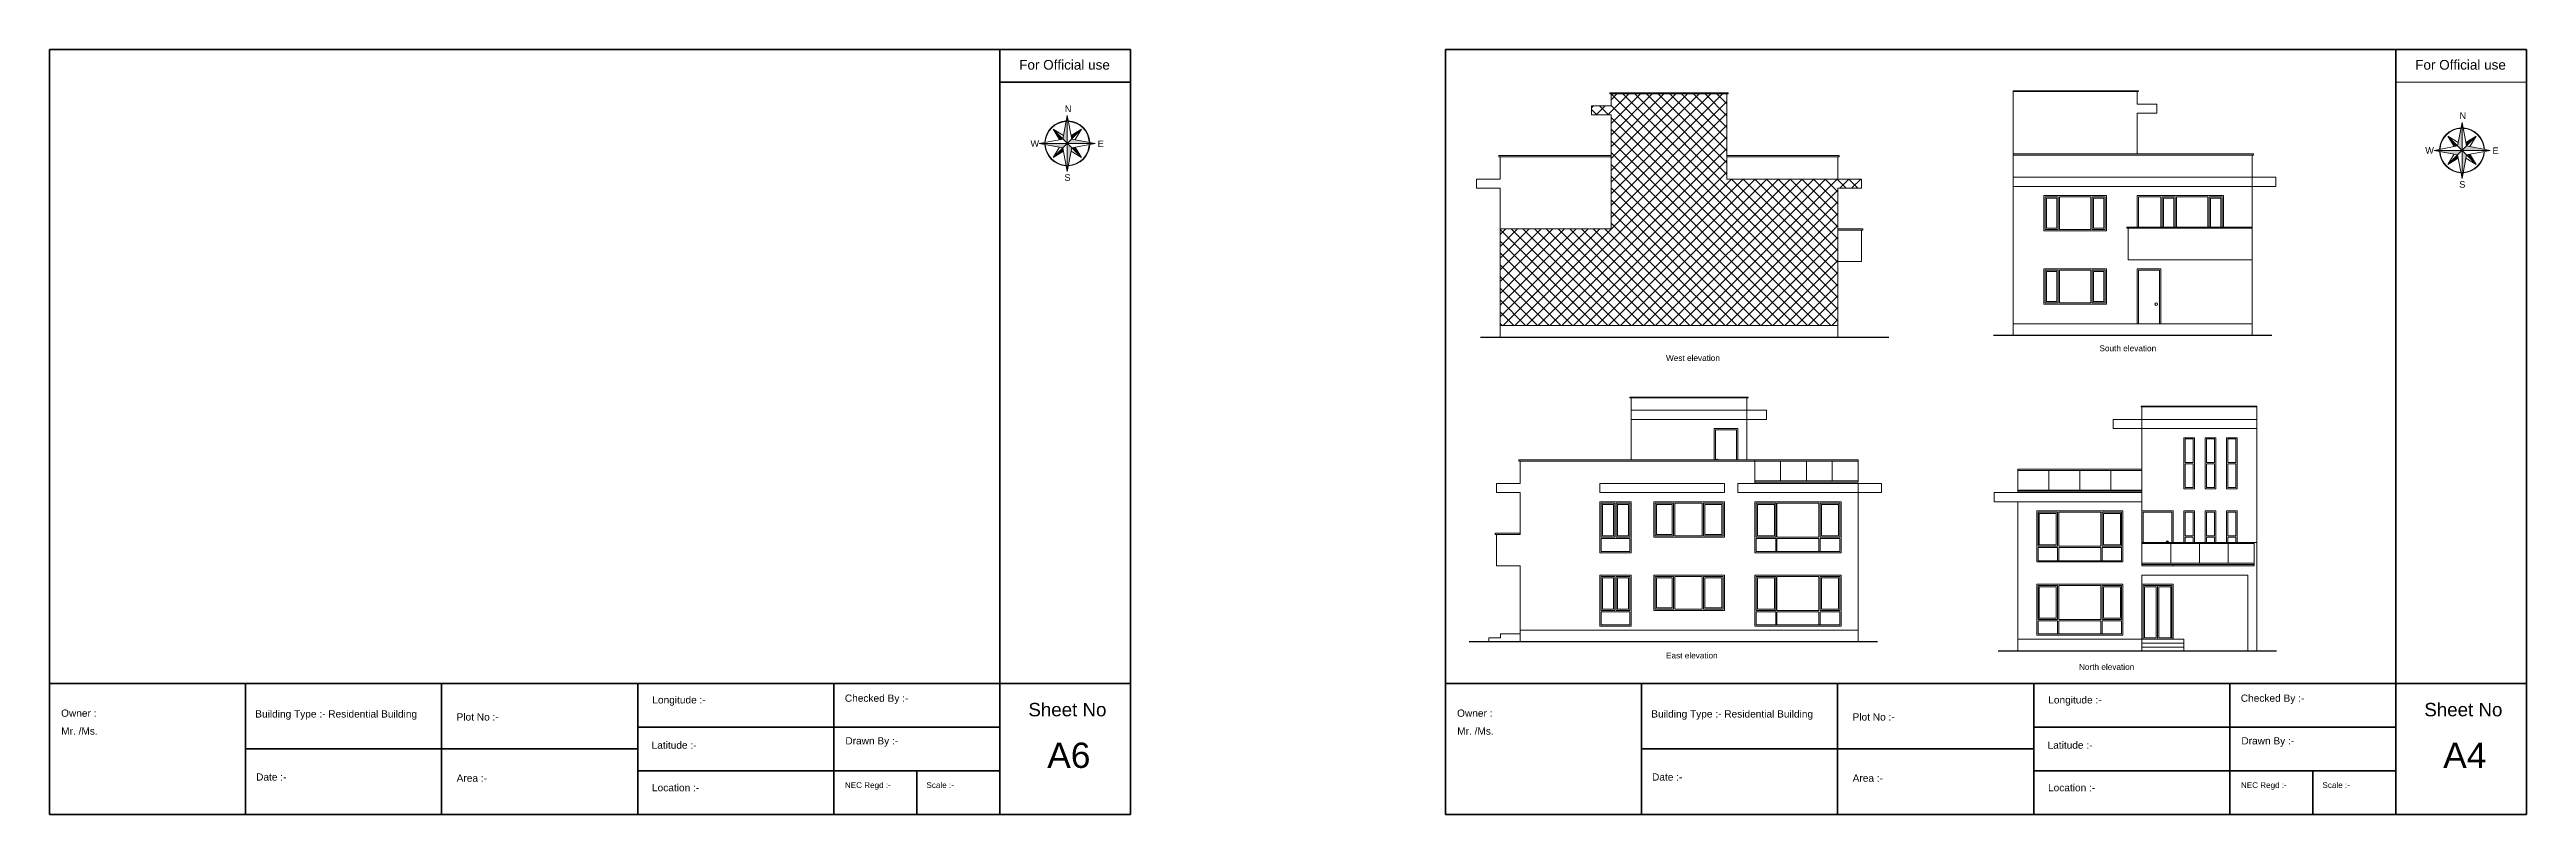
# Model space of a CAD drawing. Header units: inches. Extents: x 2970 to 17976, y 9207 to 14243.
# Drawn here: x 14186 to 17976, y 11276 to 12445 of the extents above; entities that cross this region are included whole.
import ezdxf

# ---------------------------------------------------------------- set-up
doc = ezdxf.new("R2010")
doc.units = ezdxf.units.IN
for name, color, linetype, lineweight in [('boundary line', 20, 'Continuous', 35), ('ele front', 30, 'Continuous', 13), ('elev back', 170, 'Continuous', 9), ('floor line', 240, 'Continuous', 30), ('hatch', 183, 'Continuous', 5), ('north', 18, 'Continuous', 13), ('opening elevation', 203, 'Continuous', 13), ('stairs', 4, 'Continuous', 13), ('TEXT', 30, 'Continuous', 13)]:
    doc.layers.add(name, color=color, linetype=linetype, lineweight=lineweight)
doc.styles.get("Standard").update_dxf_attribs({"font": 'arial.ttf'})

# ---------------------------------------------------------------- blocks, each defined once
blk = doc.blocks.new('we')
at = {"layer": 'hatch', "transparency": 33554495}
h = blk.add_hatch(dxfattribs=at)
h.set_pattern_fill('ANSI37', color=256, scale=4)
h.set_pattern_definition([(45, (-4559.173, -1672.46), (-8.980256, 8.980256), []), (135, (-4559.173, -1672.46), (-8.980256, -8.980256), [])])
h.paths.add_polyline_path([(4768.4, 3975.3), (4768.4, 4105.3), (4591.4, 4105.3), (4591.4, 4087.3), (4561.4, 4087.3), (4561.4, 4073.3), (4591.4, 4073.3), (4591.4, 3899.3), (4421.4, 3899.3), (4421.4, 3751.3), (4938.4, 3751.3), (4938.4, 3961.3), (4974.4, 3961.3), (4974.4, 3975.3)])
at = {"layer": 'ele front'}
for p, q in [((4770.4, 4107.3), (4589.4, 4107.3)), ((4589.4, 4105.3), (4589.4, 4107.3)), ((4770.4, 4105.3), (4589.4, 4105.3)), ((4591.4, 4087.3), (4591.4, 4105.3)), ((4768.4, 4105.3), (4768.4, 3975.3)), ((4770.4, 4107.3), (4770.4, 4105.3)), ((4591.4, 4087.3), (4561.4, 4087.3)), ((4561.4, 4073.3), (4561.4, 4087.3)), ((4591.4, 4073.3), (4561.4, 4073.3)), ((4591.4, 3899.3), (4591.4, 4073.3)), ((4940.4, 4011.3), (4768.4, 4011.3)), ((4940.4, 4009.3), (4768.4, 4009.3)), ((4938.4, 4009.3), (4938.4, 3975.3)), ((4940.4, 4011.3), (4940.4, 4009.3)), ((4974.4, 3975.3), (4768.4, 3975.3)), ((4938.4, 3961.3), (4938.4, 3733.3)), ((4974.4, 3961.3), (4938.4, 3961.3)), ((4974.4, 3961.3), (4974.4, 3975.3)), ((4421.4, 3899.3), (4421.4, 3733.3)), ((4591.4, 3899.3), (4421.4, 3899.3)), ((4938.4, 3751.3), (4421.4, 3751.3)), ((4938.4, 3733.3), (4938.4, 3751.3))]:
    blk.add_line(p, q, dxfattribs=at)
at = {"layer": 'elev back'}
for p, q in [((4419.4, 4011.3), (4419.4, 4009.3)), ((4591.4, 4011.3), (4419.4, 4011.3)), ((4591.4, 4009.3), (4419.4, 4009.3)), ((4421.4, 4009.3), (4421.4, 3975.3)), ((4421.4, 3975.3), (4385.4, 3975.3)), ((4421.4, 3975.3), (4385.4, 3975.3)), ((4385.4, 3961.3), (4385.4, 3975.3)), ((4421.4, 3961.3), (4385.4, 3961.3)), ((4421.4, 3961.3), (4421.4, 3899.3)), ((4976.4, 3899.3), (4938.4, 3899.3)), ((4976.4, 3897.3), (4938.4, 3897.3)), ((4974.4, 3849.3), (4974.4, 3897.3)), ((4976.4, 3897.3), (4976.4, 3899.3)), ((4974.4, 3849.3), (4938.4, 3849.3))]:
    blk.add_line(p, q, dxfattribs=at)
at = {"layer": 'floor line'}
blk.add_line((5016.4, 3733.3), (4391.4, 3733.3), dxfattribs=at)
at = {"layer": 'TEXT', "insert": (4675.4, 3706.2), "char_height": 9, "attachment_point": 1}
blk.add_mtext_dynamic_manual_height_columns('West elevation', width=140.861, gutter_width=12.5, heights=[0], dxfattribs=at)
blk = doc.blocks.new('se')
at = {"layer": 'ele front'}
for p, q in [((3821.8, 3746.4), (3821.8, 4024.4)), ((4189.8, 4024.4), (3821.8, 4024.4)), ((4189.8, 4022.4), (3821.8, 4022.4)), ((4187.8, 3746.4), (4187.8, 4022.4)), ((4189.8, 4022.4), (4189.8, 4024.4)), ((4187.8, 3988.4), (3821.8, 3988.4)), ((4187.8, 3974.4), (3821.8, 3974.4)), ((4187.8, 3912.4), (3995.8, 3912.4)), ((3995.8, 3910.4), (3995.8, 3912.4)), ((4187.8, 3910.4), (3995.8, 3910.4)), ((3997.8, 3862.4), (3997.8, 3910.4)), ((4187.8, 3862.4), (3997.8, 3862.4)), ((4187.8, 3764.4), (3821.8, 3764.4))]:
    blk.add_line(p, q, dxfattribs=at)
at = {"layer": 'elev back'}
for p, q in [((3821.8, 4120.4), (4013.8, 4120.4)), ((3821.8, 4100.4), (3821.8, 4120.4)), ((3821.8, 4119.4), (4013.8, 4119.4)), ((3821.8, 4024.4), (3821.8, 4100.4)), ((4011.8, 4100.4), (4011.8, 4119.4)), ((4041.8, 4100.4), (4011.8, 4100.4)), ((4013.8, 4119.4), (4013.8, 4120.4)), ((4041.8, 4100.4), (4041.8, 4086.4)), ((4041.8, 4086.4), (4011.8, 4086.4)), ((4011.8, 4086.4), (4011.8, 4024.4)), ((4223.8, 3988.4), (4187.8, 3988.4)), ((4223.8, 3988.4), (4223.8, 3974.4)), ((4223.8, 3974.4), (4187.8, 3974.4))]:
    blk.add_line(p, q, dxfattribs=at)
at = {"layer": 'floor line'}
blk.add_line((4217.8, 3746.4), (3791.8, 3746.4), dxfattribs=at)
at = {"layer": 'opening elevation'}
for p, q in [((3890.8, 3958.4), (3890.8, 3908.4)), ((3892.8, 3958.4), (3892.8, 3908.4)), ((3940.8, 3958.4), (3940.8, 3908.4)), ((3942.8, 3958.4), (3942.8, 3908.4)), ((4011.8, 3960.4), (4011.8, 3912.4)), ((4011.8, 3960.4), (4143.8, 3960.4)), ((4013.8, 3958.4), (4013.8, 3912.4)), ((4013.8, 3958.4), (4047.8, 3958.4)), ((4047.8, 3958.4), (4047.8, 3912.4)), ((4049.8, 3958.4), (4049.8, 3912.4)), ((4049.8, 3958.4), (4069.8, 3958.4)), ((4051.8, 3956.4), (4051.8, 3912.4)), ((4051.8, 3956.4), (4067.8, 3956.4)), ((4067.8, 3956.4), (4067.8, 3912.4)), ((4069.8, 3958.4), (4069.8, 3912.4)), ((4071.8, 3958.4), (4071.8, 3912.4)), ((4071.8, 3958.4), (4119.8, 3958.4)), ((4119.8, 3958.4), (4119.8, 3912.4)), ((4121.8, 3958.4), (4121.8, 3912.4)), ((4121.8, 3958.4), (4141.8, 3958.4)), ((4123.8, 3956.4), (4123.8, 3912.4)), ((4123.8, 3956.4), (4139.8, 3956.4)), ((4139.8, 3956.4), (4139.8, 3912.4)), ((4141.8, 3958.4), (4141.8, 3912.4)), ((4143.8, 3960.4), (4143.8, 3912.4)), ((3890.8, 3846.4), (3890.8, 3796.4)), ((3892.8, 3846.4), (3892.8, 3796.4)), ((3940.8, 3846.4), (3940.8, 3796.4)), ((3942.8, 3846.4), (3942.8, 3796.4))]:
    blk.add_line(p, q, dxfattribs=at)
for points in [[(3868.8, 3960.4), (3964.8, 3960.4), (3964.8, 3906.4), (3868.8, 3906.4)], [(3888.8, 3910.4), (3872.8, 3910.4), (3872.8, 3956.4), (3888.8, 3956.4)], [(3944.8, 3956.4), (3960.8, 3956.4), (3960.8, 3910.4), (3944.8, 3910.4)], [(3868.8, 3848.4), (3964.8, 3848.4), (3964.8, 3794.4), (3868.8, 3794.4)], [(3888.8, 3798.4), (3872.8, 3798.4), (3872.8, 3844.4), (3888.8, 3844.4)], [(3944.8, 3844.4), (3960.8, 3844.4), (3960.8, 3798.4), (3944.8, 3798.4)]]:
    blk.add_lwpolyline(points, close=True, dxfattribs=at)
for points in [[(3890.8, 3908.4), (3870.8, 3908.4), (3870.8, 3958.4), (3890.8, 3958.4)], [(3892.8, 3958.4), (3940.8, 3958.4)], [(3942.8, 3958.4), (3962.8, 3958.4), (3962.8, 3908.4), (3942.8, 3908.4)], [(3940.8, 3908.4), (3892.8, 3908.4)], [(3890.8, 3796.4), (3870.8, 3796.4), (3870.8, 3846.4), (3890.8, 3846.4)], [(3892.8, 3846.4), (3940.8, 3846.4)], [(3942.8, 3846.4), (3962.8, 3846.4), (3962.8, 3796.4), (3942.8, 3796.4)], [(4011.8, 3764.4), (4011.8, 3848.4), (4047.8, 3848.4), (4047.8, 3764.4)], [(4013.8, 3764.4), (4013.8, 3846.4), (4045.8, 3846.4), (4045.8, 3764.4)], [(3940.8, 3796.4), (3892.8, 3796.4)]]:
    blk.add_lwpolyline(points, dxfattribs=at)
blk.add_circle((4040.8, 3794.4), 1.94, dxfattribs=at)
at = {"layer": 'TEXT', "insert": (3954, 3731.5), "char_height": 9, "attachment_point": 1}
blk.add_mtext_dynamic_manual_height_columns('South elevation', width=140.861, gutter_width=12.5, heights=[0], dxfattribs=at)
blk = doc.blocks.new('elevation')
at = {"layer": 'ele front'}
for p, q in [((4201.8, 10946.2), (3840.8, 10946.2)), ((3840.8, 10944.2), (3840.8, 10946.2)), ((4201.8, 10944.2), (3840.8, 10944.2)), ((3842.8, 10910.2), (3842.8, 10944.2)), ((4201.8, 10910.2), (4201.8, 10946.2)), ((4201.8, 10946.2), (4359.8, 10946.2)), ((4201.8, 10944.2), (4359.8, 10944.2)), ((4241.3, 10944.2), (4241.3, 10914.2)), ((4280.8, 10944.2), (4280.8, 10914.2)), ((4320.3, 10944.2), (4320.3, 10914.2)), ((4359.8, 10944.2), (4359.8, 10946.2)), ((4359.8, 10944.2), (4359.8, 10914.2)), ((3842.8, 10910.2), (3806.8, 10910.2)), ((3806.8, 10910.2), (3806.8, 10896.2)), ((3842.8, 10896.2), (3806.8, 10896.2)), ((3842.8, 10832.2), (3842.8, 10896.2)), ((4155.3, 10910.2), (3964.8, 10910.2)), ((3964.8, 10896.2), (3964.8, 10910.2)), ((4155.3, 10896.2), (3964.8, 10896.2)), ((4155.3, 10896.2), (4155.3, 10910.2)), ((4395.8, 10910.2), (4175.8, 10910.2)), ((4175.8, 10896.2), (4175.8, 10910.2)), ((4395.8, 10896.2), (4175.8, 10896.2)), ((4201.8, 10914.2), (4359.8, 10914.2)), ((4201.8, 10912.2), (4359.8, 10912.2)), ((4359.8, 10912.2), (4359.8, 10914.2)), ((4359.8, 10668.2), (4359.8, 10910.2)), ((4395.8, 10896.2), (4395.8, 10910.2)), ((3842.8, 10834.2), (3804.8, 10834.2)), ((3804.8, 10832.2), (3804.8, 10834.2)), ((3842.8, 10832.2), (3804.8, 10832.2)), ((3806.8, 10784.2), (3806.8, 10832.2)), ((3842.8, 10784.2), (3806.8, 10784.2)), ((3842.8, 10668.2), (3842.8, 10784.2))]:
    blk.add_line(p, q, dxfattribs=at)
at = {"layer": 'elev back'}
for p, q in [((4010.8, 11042.2), (4010.8, 11041.2)), ((4010.8, 11042.2), (4191.8, 11042.2)), ((4010.8, 11041.2), (4191.8, 11041.2)), ((4012.8, 11041.2), (4012.8, 10946.2)), ((4189.8, 11041.2), (4189.8, 10946.2)), ((4191.8, 11042.2), (4191.8, 11041.2)), ((4219.8, 11022.2), (4012.8, 11022.2)), ((4219.8, 11008.2), (4012.8, 11008.2)), ((4175.8, 10994.2), (4139.8, 10994.2)), ((4139.8, 10994.2), (4139.8, 10946.2)), ((4173.8, 10992.2), (4141.8, 10992.2)), ((4141.8, 10992.2), (4141.8, 10946.2)), ((4173.8, 10992.2), (4173.8, 10946.2)), ((4175.8, 10994.2), (4175.8, 10946.2)), ((4219.8, 11022.2), (4219.8, 11008.2))]:
    blk.add_line(p, q, dxfattribs=at)
blk.add_arc((4144.6, 10946.2), 1.11, 0, 180, dxfattribs=at)
at = {"layer": 'floor line'}
blk.add_line((4389.8, 10668.2), (3764.8, 10668.2), dxfattribs=at)
at = {"layer": 'hatch'}
blk.add_line((4359.8, 10686.2), (3842.8, 10686.2), dxfattribs=at)
at = {"layer": 'opening elevation'}
for p, q in [((3987.8, 10880.2), (3987.8, 10828.2)), ((3989.8, 10880.2), (3989.8, 10828.2)), ((4049.3, 10880.2), (4077.3, 10880.2)), ((4049.3, 10830.2), (4049.3, 10880.2)), ((4051.3, 10878.2), (4075.3, 10878.2)), ((4051.3, 10832.2), (4051.3, 10878.2)), ((4075.3, 10832.2), (4075.3, 10878.2)), ((4077.3, 10830.2), (4077.3, 10880.2)), ((4079.3, 10880.2), (4121.3, 10880.2)), ((4079.3, 10830.2), (4079.3, 10880.2)), ((4121.3, 10880.2), (4121.3, 10830.2)), ((4123.3, 10880.2), (4153.3, 10880.2)), ((4123.3, 10880.2), (4123.3, 10830.2)), ((4125.3, 10878.2), (4151.3, 10878.2)), ((4125.3, 10878.2), (4125.3, 10832.2)), ((4151.3, 10878.2), (4151.3, 10832.2)), ((4153.3, 10880.2), (4153.3, 10830.2)), ((4203.8, 10880.2), (4203.8, 10828.2)), ((4203.8, 10880.2), (4233.8, 10880.2)), ((4233.8, 10880.2), (4233.8, 10828.2)), ((4235.8, 10880.2), (4235.8, 10828.2)), ((4235.8, 10880.2), (4299.8, 10880.2)), ((4299.8, 10880.2), (4299.8, 10828.2)), ((4301.8, 10880.2), (4301.8, 10828.2)), ((4301.8, 10880.2), (4331.8, 10880.2)), ((4331.8, 10880.2), (4331.8, 10828.2)), ((3987.8, 10828.2), (3966.8, 10828.2)), ((4010.8, 10826.2), (3966.8, 10826.2)), ((4010.8, 10828.2), (3989.8, 10828.2)), ((4077.3, 10830.2), (4049.3, 10830.2)), ((4075.3, 10832.2), (4051.3, 10832.2)), ((4121.3, 10830.2), (4079.3, 10830.2)), ((4153.3, 10830.2), (4123.3, 10830.2)), ((4151.3, 10832.2), (4125.3, 10832.2)), ((4203.8, 10828.2), (4233.8, 10828.2)), ((4203.8, 10826.2), (4203.8, 10806.2)), ((4203.8, 10826.2), (4233.8, 10826.2)), ((4203.8, 10806.2), (4331.8, 10806.2)), ((4233.8, 10826.2), (4233.8, 10806.2)), ((4235.8, 10828.2), (4299.8, 10828.2)), ((4235.8, 10826.2), (4235.8, 10806.2)), ((4235.8, 10826.2), (4299.8, 10826.2)), ((4299.8, 10826.2), (4299.8, 10806.2)), ((4301.8, 10828.2), (4331.8, 10828.2)), ((4301.8, 10826.2), (4301.8, 10806.2)), ((4301.8, 10826.2), (4331.8, 10826.2)), ((4331.8, 10826.2), (4331.8, 10806.2)), ((3987.8, 10768.2), (3987.8, 10716.2)), ((3989.8, 10768.2), (3989.8, 10716.2)), ((4049.3, 10768.2), (4077.3, 10768.2)), ((4049.3, 10718.2), (4049.3, 10768.2)), ((4051.3, 10766.2), (4075.3, 10766.2)), ((4051.3, 10720.2), (4051.3, 10766.2)), ((4075.3, 10720.2), (4075.3, 10766.2)), ((4077.3, 10718.2), (4077.3, 10768.2)), ((4079.3, 10768.2), (4121.3, 10768.2)), ((4079.3, 10718.2), (4079.3, 10768.2)), ((4121.3, 10768.2), (4121.3, 10718.2)), ((4123.3, 10768.2), (4153.3, 10768.2)), ((4123.3, 10768.2), (4123.3, 10718.2)), ((4125.3, 10766.2), (4151.3, 10766.2)), ((4125.3, 10766.2), (4125.3, 10720.2)), ((4151.3, 10766.2), (4151.3, 10720.2)), ((4153.3, 10768.2), (4153.3, 10718.2)), ((4203.8, 10768.2), (4203.8, 10716.2)), ((4203.8, 10768.2), (4233.8, 10768.2)), ((4233.8, 10768.2), (4233.8, 10716.2)), ((4235.8, 10768.2), (4235.8, 10716.2)), ((4235.8, 10768.2), (4299.8, 10768.2)), ((4299.8, 10768.2), (4299.8, 10716.2)), ((4301.8, 10768.2), (4301.8, 10716.2)), ((4301.8, 10768.2), (4331.8, 10768.2)), ((4331.8, 10768.2), (4331.8, 10716.2)), ((3987.8, 10716.2), (3966.8, 10716.2)), ((4010.8, 10714.2), (3966.8, 10714.2)), ((4010.8, 10716.2), (3989.8, 10716.2)), ((4077.3, 10718.2), (4049.3, 10718.2)), ((4075.3, 10720.2), (4051.3, 10720.2)), ((4121.3, 10718.2), (4079.3, 10718.2)), ((4153.3, 10718.2), (4123.3, 10718.2)), ((4151.3, 10720.2), (4125.3, 10720.2)), ((4203.8, 10716.2), (4233.8, 10716.2)), ((4203.8, 10714.2), (4203.8, 10694.2)), ((4203.8, 10714.2), (4233.8, 10714.2)), ((4203.8, 10694.2), (4331.8, 10694.2)), ((4233.8, 10714.2), (4233.8, 10694.2)), ((4235.8, 10716.2), (4299.8, 10716.2)), ((4235.8, 10714.2), (4235.8, 10694.2)), ((4235.8, 10714.2), (4299.8, 10714.2)), ((4299.8, 10714.2), (4299.8, 10694.2)), ((4301.8, 10716.2), (4331.8, 10716.2)), ((4301.8, 10714.2), (4301.8, 10694.2)), ((4301.8, 10714.2), (4331.8, 10714.2)), ((4331.8, 10714.2), (4331.8, 10694.2))]:
    blk.add_line(p, q, dxfattribs=at)
for points in [[(3964.8, 10882.2), (4012.8, 10882.2), (4012.8, 10804.2), (3964.8, 10804.2)], [(3985.8, 10830.2), (3968.8, 10830.2), (3968.8, 10878.2), (3985.8, 10878.2)], [(4047.3, 10882.2), (4155.3, 10882.2), (4155.3, 10828.2), (4047.3, 10828.2)], [(4201.8, 10882.2), (4333.8, 10882.2), (4333.8, 10804.2), (4201.8, 10804.2)], [(4205.8, 10878.2), (4231.8, 10878.2), (4231.8, 10830.2), (4205.8, 10830.2)], [(4303.8, 10878.2), (4329.8, 10878.2), (4329.8, 10830.2), (4303.8, 10830.2)], [(3964.8, 10770.2), (4012.8, 10770.2), (4012.8, 10692.2), (3964.8, 10692.2)], [(3985.8, 10718.2), (3968.8, 10718.2), (3968.8, 10766.2), (3985.8, 10766.2)], [(4047.3, 10770.2), (4155.3, 10770.2), (4155.3, 10716.2), (4047.3, 10716.2)], [(4201.8, 10770.2), (4333.8, 10770.2), (4333.8, 10692.2), (4201.8, 10692.2)], [(4205.8, 10766.2), (4231.8, 10766.2), (4231.8, 10718.2), (4205.8, 10718.2)], [(4303.8, 10766.2), (4329.8, 10766.2), (4329.8, 10718.2), (4303.8, 10718.2)]]:
    blk.add_lwpolyline(points, close=True, dxfattribs=at)
for points in [[(3966.8, 10828.2), (3966.8, 10880.2), (3987.8, 10880.2)], [(3989.8, 10880.2), (4010.8, 10880.2), (4010.8, 10828.2)], [(3991.8, 10878.2), (4008.8, 10878.2), (4008.8, 10830.2), (3991.8, 10830.2), (3991.8, 10878.2)], [(4010.8, 10826.2), (4010.8, 10806.2), (3966.8, 10806.2), (3966.8, 10826.2)], [(3966.8, 10716.2), (3966.8, 10768.2), (3987.8, 10768.2)], [(3989.8, 10768.2), (4010.8, 10768.2), (4010.8, 10716.2)], [(3991.8, 10766.2), (4008.8, 10766.2), (4008.8, 10718.2), (3991.8, 10718.2), (3991.8, 10766.2)], [(4010.8, 10714.2), (4010.8, 10694.2), (3966.8, 10694.2), (3966.8, 10714.2)]]:
    blk.add_lwpolyline(points, dxfattribs=at)
at = {"layer": 'stairs'}
for p, q in [((3794.8, 10668.2), (3794.8, 10674.2)), ((3794.8, 10674.2), (3812.8, 10674.2)), ((3812.8, 10674.2), (3812.8, 10680.2)), ((3812.8, 10680.2), (3842.8, 10680.2))]:
    blk.add_line(p, q, dxfattribs=at)
at = {"layer": 'TEXT', "insert": (4066, 10651.8), "char_height": 9, "attachment_point": 1}
blk.add_mtext_dynamic_manual_height_columns('East elevation', width=140.861, gutter_width=12.5, heights=[0], dxfattribs=at)
blk = doc.blocks.new('NE')
at = {"layer": 'ele front'}
for p, q in [((2531.5, 3982.5), (2531.5, 3946.5)), ((2531.5, 3982.5), (2721.5, 3982.5)), ((2531.5, 3980.5), (2721.5, 3980.5)), ((2579, 3964.5), (2579, 3980.5)), ((2626.5, 3964.5), (2626.5, 3980.5)), ((2674, 3964.5), (2674, 3980.5)), ((2721.5, 3982.5), (2721.5, 3834.5)), ((2495.5, 3946.5), (2721.5, 3946.5)), ((2495.5, 3932.5), (2495.5, 3946.5)), ((2531.5, 3950.5), (2721.5, 3950.5)), ((2531.5, 3948.5), (2721.5, 3948.5)), ((2579, 3964.5), (2579, 3950.5)), ((2626.5, 3964.5), (2626.5, 3950.5)), ((2674, 3964.5), (2674, 3950.5)), ((2495.5, 3932.5), (2721.5, 3932.5)), ((2531.5, 3932.5), (2531.5, 3704.5)), ((2721.5, 3870.5), (2897.5, 3870.5)), ((2721.5, 3868.5), (2893.5, 3868.5)), ((2765.5, 3855.5), (2765.5, 3868.5)), ((2809.5, 3855.5), (2809.5, 3868.5)), ((2853.5, 3855.5), (2853.5, 3868.5)), ((2893.5, 3870.5), (2893.5, 3834.5)), ((2897.5, 3870.5), (2897.5, 3704.5)), ((2721.5, 3838.5), (2893.5, 3838.5)), ((2721.5, 3836.5), (2893.5, 3836.5)), ((2721.5, 3834.5), (2893.5, 3834.5)), ((2765.5, 3855.5), (2765.5, 3838.5)), ((2809.5, 3855.5), (2809.5, 3838.5)), ((2853.5, 3855.5), (2853.5, 3838.5)), ((2721.5, 3820.5), (2721.5, 3704.5)), ((2721.5, 3820.5), (2883.5, 3820.5)), ((2883.5, 3820.5), (2883.5, 3704.5)), ((2531.5, 3722.5), (2721.5, 3722.5))]:
    blk.add_line(p, q, dxfattribs=at)
at = {"layer": 'elev back'}
for p, q in [((2677.5, 4058.5), (2897.5, 4058.5)), ((2677.5, 4044.5), (2677.5, 4058.5)), ((2720.5, 4078.5), (2720.5, 4077.5)), ((2720.5, 4078.5), (2897.5, 4078.5)), ((2720.5, 4077.5), (2897.5, 4077.5)), ((2721.5, 4077.5), (2721.5, 3982.5)), ((2897.5, 4078.5), (2897.5, 3870.5)), ((2677.5, 4044.5), (2897.5, 4044.5)), ((2787.8, 3992.5), (2800.1, 3992.5)), ((2787.8, 3990.5), (2800.1, 3990.5)), ((2820.4, 3992.5), (2832.7, 3992.5)), ((2820.4, 3990.5), (2832.7, 3990.5)), ((2852.9, 3992.5), (2865.2, 3992.5)), ((2852.9, 3990.5), (2865.2, 3990.5)), ((2721.5, 3918.5), (2769.5, 3918.5)), ((2723.5, 3916.5), (2723.5, 3870.5)), ((2723.5, 3916.5), (2767.5, 3916.5)), ((2767.5, 3916.5), (2767.5, 3870.5)), ((2769.5, 3918.5), (2769.5, 3870.5)), ((2787.8, 3880.5), (2800.1, 3880.5)), ((2787.8, 3878.5), (2800.1, 3878.5)), ((2820.4, 3880.5), (2832.7, 3880.5)), ((2820.4, 3878.5), (2832.7, 3878.5)), ((2852.9, 3880.5), (2865.2, 3880.5)), ((2852.9, 3878.5), (2865.2, 3878.5)), ((2769.5, 3836.5), (2769.5, 3834.5))]:
    blk.add_line(p, q, dxfattribs=at)
for points in [[(2785.8, 4030.5), (2802.1, 4030.5), (2802.1, 3952.5), (2785.8, 3952.5)], [(2818.4, 4030.5), (2834.7, 4030.5), (2834.7, 3952.5), (2818.4, 3952.5)], [(2850.9, 4030.5), (2867.2, 4030.5), (2867.2, 3952.5), (2850.9, 3952.5)]]:
    blk.add_lwpolyline(points, close=True, dxfattribs=at)
for points in [[(2787.8, 3992.5), (2787.8, 4028.5), (2800.1, 4028.5), (2800.1, 3992.5)], [(2820.4, 3992.5), (2820.4, 4028.5), (2832.7, 4028.5), (2832.7, 3992.5)], [(2852.9, 3992.5), (2852.9, 4028.5), (2865.2, 4028.5), (2865.2, 3992.5)], [(2800.1, 3990.5), (2800.1, 3954.5), (2787.8, 3954.5), (2787.8, 3990.5)], [(2832.7, 3990.5), (2832.7, 3954.5), (2820.4, 3954.5), (2820.4, 3990.5)], [(2865.2, 3990.5), (2865.2, 3954.5), (2852.9, 3954.5), (2852.9, 3990.5)], [(2785.8, 3870.5), (2785.8, 3918.5), (2802.1, 3918.5), (2802.1, 3870.5)], [(2787.8, 3880.5), (2787.8, 3916.5), (2800.1, 3916.5), (2800.1, 3880.5)], [(2818.4, 3870.5), (2818.4, 3918.5), (2834.7, 3918.5), (2834.7, 3870.5)], [(2820.4, 3880.5), (2820.4, 3916.5), (2832.7, 3916.5), (2832.7, 3880.5)], [(2850.9, 3870.5), (2850.9, 3918.5), (2867.2, 3918.5), (2867.2, 3870.5)], [(2852.9, 3880.5), (2852.9, 3916.5), (2865.2, 3916.5), (2865.2, 3880.5)], [(2787.8, 3870.5), (2787.8, 3878.5)], [(2800.1, 3878.5), (2800.1, 3870.5)], [(2820.4, 3870.5), (2820.4, 3878.5)], [(2832.7, 3878.5), (2832.7, 3870.5)], [(2852.9, 3870.5), (2852.9, 3878.5)], [(2865.2, 3878.5), (2865.2, 3870.5)]]:
    blk.add_lwpolyline(points, dxfattribs=at)
at = {"layer": 'floor line'}
blk.add_line((2501.5, 3704.5), (2927.5, 3704.5), dxfattribs=at)
blk.add_arc((2760.4, 3870.5), 1.7, 0, 180, dxfattribs=at)
at = {"layer": 'opening elevation'}
for p, q in [((2560.5, 3918.5), (2560.5, 3840.5)), ((2560.5, 3918.5), (2692.5, 3918.5)), ((2562.5, 3916.5), (2562.5, 3864.5)), ((2562.5, 3916.5), (2592.5, 3916.5)), ((2592.5, 3916.5), (2592.5, 3864.5)), ((2594.5, 3916.5), (2594.5, 3864.5)), ((2594.5, 3916.5), (2658.5, 3916.5)), ((2658.5, 3916.5), (2658.5, 3864.5)), ((2660.5, 3916.5), (2660.5, 3864.5)), ((2660.5, 3916.5), (2690.5, 3916.5)), ((2690.5, 3916.5), (2690.5, 3864.5)), ((2692.5, 3918.5), (2692.5, 3840.5)), ((2560.5, 3840.5), (2692.5, 3840.5)), ((2562.5, 3864.5), (2592.5, 3864.5)), ((2562.5, 3862.5), (2562.5, 3842.5)), ((2562.5, 3862.5), (2592.5, 3862.5)), ((2562.5, 3842.5), (2690.5, 3842.5)), ((2592.5, 3862.5), (2592.5, 3842.5)), ((2594.5, 3864.5), (2658.5, 3864.5)), ((2594.5, 3862.5), (2594.5, 3842.5)), ((2594.5, 3862.5), (2658.5, 3862.5)), ((2658.5, 3862.5), (2658.5, 3842.5)), ((2660.5, 3864.5), (2690.5, 3864.5)), ((2660.5, 3862.5), (2660.5, 3842.5)), ((2660.5, 3862.5), (2690.5, 3862.5)), ((2690.5, 3862.5), (2690.5, 3842.5)), ((2560.5, 3806.5), (2560.5, 3728.5)), ((2560.5, 3806.5), (2692.5, 3806.5)), ((2560.5, 3806.5), (2692.5, 3806.5)), ((2562.5, 3804.5), (2562.5, 3752.5)), ((2562.5, 3804.5), (2592.5, 3804.5)), ((2592.5, 3804.5), (2592.5, 3752.5)), ((2594.5, 3804.5), (2594.5, 3752.5)), ((2594.5, 3804.5), (2658.5, 3804.5)), ((2658.5, 3804.5), (2658.5, 3752.5)), ((2660.5, 3804.5), (2660.5, 3752.5)), ((2660.5, 3804.5), (2690.5, 3804.5)), ((2690.5, 3804.5), (2690.5, 3752.5)), ((2692.5, 3806.5), (2692.5, 3728.5)), ((2692.5, 3806.5), (2692.5, 3728.5)), ((2721.5, 3806.5), (2769.5, 3806.5)), ((2723.5, 3804.5), (2723.5, 3722.5)), ((2723.5, 3804.5), (2767.5, 3804.5)), ((2745.5, 3804.5), (2745.5, 3722.5)), ((2767.5, 3804.5), (2767.5, 3722.5)), ((2769.5, 3806.5), (2769.5, 3722.5)), ((2562.5, 3752.5), (2592.5, 3752.5)), ((2594.5, 3752.5), (2658.5, 3752.5)), ((2660.5, 3752.5), (2690.5, 3752.5)), ((2560.5, 3728.5), (2692.5, 3728.5)), ((2560.5, 3728.5), (2692.5, 3728.5)), ((2562.5, 3750.5), (2562.5, 3730.5)), ((2562.5, 3750.5), (2592.5, 3750.5)), ((2562.5, 3730.5), (2690.5, 3730.5)), ((2592.5, 3750.5), (2592.5, 3730.5)), ((2594.5, 3750.5), (2594.5, 3730.5)), ((2594.5, 3750.5), (2658.5, 3750.5)), ((2658.5, 3750.5), (2658.5, 3730.5)), ((2660.5, 3750.5), (2660.5, 3730.5)), ((2660.5, 3750.5), (2690.5, 3750.5)), ((2690.5, 3750.5), (2690.5, 3730.5))]:
    blk.add_line(p, q, dxfattribs=at)
for points in [[(2564.5, 3914.5), (2590.5, 3914.5), (2590.5, 3866.5), (2564.5, 3866.5)], [(2662.5, 3914.5), (2688.5, 3914.5), (2688.5, 3866.5), (2662.5, 3866.5)], [(2564.5, 3802.5), (2590.5, 3802.5), (2590.5, 3754.5), (2564.5, 3754.5)], [(2662.5, 3802.5), (2688.5, 3802.5), (2688.5, 3754.5), (2662.5, 3754.5)], [(2725.5, 3802.5), (2743.5, 3802.5), (2743.5, 3724.5), (2725.5, 3724.5)], [(2747.5, 3802.5), (2765.5, 3802.5), (2765.5, 3724.5), (2747.5, 3724.5)]]:
    blk.add_lwpolyline(points, close=True, dxfattribs=at)
at = {"layer": 'stairs'}
for p, q in [((2721.5, 3722.5), (2785.6, 3722.5)), ((2721.5, 3716.5), (2785.6, 3716.5)), ((2785.6, 3704.5), (2785.6, 3722.5)), ((2721.5, 3710.5), (2785.6, 3710.5))]:
    blk.add_line(p, q, dxfattribs=at)
at = {"layer": 'TEXT', "insert": (2625.2, 3684.6), "char_height": 9, "attachment_point": 1}
blk.add_mtext_dynamic_manual_height_columns('North elevation', width=140.861, gutter_width=12.5, heights=[0], dxfattribs=at)
blk = doc.blocks.new('North direction')
at = {"layer": 'north', "true_color": 0x000000}
h = blk.add_hatch(color=18, dxfattribs=at)
h.dxf.hatch_style = 1
h.paths.add_polyline_path([(874.6, 9705.3), (875.9, 9705.1, 0.387364), (817.6, 9763.4), (817.9, 9762.1, -0.384383)])
h.paths.add_polyline_path([(811.7, 9762.1), (811.9, 9763.4, 0.387364), (753.6, 9705.1), (755, 9705.3, -0.384383)])
h.paths.add_polyline_path([(755, 9699.2), (753.6, 9699.4, 0.387364), (811.9, 9641.1), (811.7, 9642.5, -0.384383)])
h.paths.add_polyline_path([(875.9, 9699.4), (874.6, 9699.2, -0.384383), (817.9, 9642.5), (817.6, 9641.1, 0.387364)])
at = {"layer": 'stairs', "true_color": 0x000000}
h = blk.add_hatch(color=18, dxfattribs=at)
h.dxf.hatch_style = 1
h.paths.add_polyline_path([(814.8, 9778.4), (802.7, 9714.3), (814.8, 9702.3)])
h.paths.add_polyline_path([(891, 9702.3), (826.8, 9714.3), (814.8, 9702.3)])
h.paths.add_polyline_path([(814.8, 9626.1), (826.8, 9690.2), (814.8, 9702.3)])
h.paths.add_polyline_path([(738.6, 9702.3), (802.7, 9690.2), (814.8, 9702.3)])
h = blk.add_hatch(color=18, dxfattribs=at)
h.dxf.hatch_style = 1
h.paths.add_polyline_path([(776.3, 9740.8), (793.5, 9712.6), (802.7, 9714.3)])
h.paths.add_polyline_path([(776.3, 9663.7), (804.5, 9681), (802.7, 9690.2)])
h.paths.add_polyline_path([(853.3, 9663.7), (836, 9691.9), (826.8, 9690.2)])
h.paths.add_polyline_path([(825.1, 9723.5), (826.8, 9714.3), (853.3, 9740.8)])
at = {"layer": 'north'}
for radius, start, end in [(61.2, 92.65084, 177.34916), (59.9, 92.94814, 177.05186), (61.2, 2.65084, 87.34916), (59.9, 2.94814, 87.05186), (61.2, 182.65084, 267.34916), (59.9, 182.94814, 267.05186), (61.2, 272.65084, 357.34916), (59.9, 272.94814, 357.05186)]:
    blk.add_arc((814.8, 9702.3), radius, start, end, dxfattribs=at)
at = {"layer": 'stairs', "color": 18, "true_color": 0x000000}
for p, q in [((814.8, 9778.4), (802.7, 9714.3)), ((814.8, 9778.4), (814.8, 9626.1)), ((814.8, 9778.4), (826.8, 9714.3)), ((738.6, 9702.3), (802.7, 9714.3)), ((853.3, 9740.8), (776.3, 9663.7)), ((776.3, 9740.8), (853.3, 9663.7)), ((804.5, 9723.5), (776.3, 9740.8)), ((776.3, 9740.8), (793.5, 9712.6)), ((825.1, 9723.5), (853.3, 9740.8)), ((826.8, 9714.3), (891, 9702.3)), ((853.3, 9740.8), (836, 9712.6)), ((891, 9702.3), (738.6, 9702.3)), ((802.7, 9690.2), (738.6, 9702.3)), ((776.3, 9663.7), (793.5, 9691.9)), ((804.5, 9681), (776.3, 9663.7)), ((814.8, 9626.1), (802.7, 9690.2)), ((826.8, 9690.2), (814.8, 9626.1)), ((853.3, 9663.7), (825.1, 9681)), ((891, 9702.3), (826.8, 9690.2)), ((836, 9691.9), (853.3, 9663.7))]:
    blk.add_line(p, q, dxfattribs=at)
at = {"layer": 'stairs', "char_height": 17.862, "attachment_point": 1}
for s, width, insert in [('{\\C256;\\c0;N}', 17.862, (808, 9805.4)), ('{\\C256;\\c0;W}', 26.272, (714.7, 9711)), ('{\\C256;\\c0;E}', 17.862, (897.7, 9710.2)), ('{\\C256;\\c0;S}', 17.862, (807.2, 9618.6))]:
    blk.add_mtext_dynamic_manual_height_columns(s, width=width, gutter_width=223.3, heights=[0], dxfattribs=dict(at, insert=insert))

msp = doc.modelspace()

# ---------------------------------------------------------------- linework, layer by layer
at = {"layer": 'boundary line'}
for p, q in [((14186.3, 12445), (15840.3, 12445)), ((14186.3, 11276), (14186.3, 12445)), ((15640.3, 12445), (15640.3, 11276)), ((15840.3, 12445), (15840.3, 11276)), ((16322.4, 12445), (17976.4, 12445)), ((16322.4, 11276), (16322.4, 12445)), ((17776.4, 12445), (17776.4, 11276)), ((17976.4, 12445), (17976.4, 11276)), ((15640.3, 12395), (15840.3, 12395)), ((15840.3, 11476), (14186.3, 11476)), ((14486.3, 11276), (14486.3, 11476)), ((14786.3, 11276), (14786.3, 11476)), ((15086.3, 11276), (15086.3, 11476)), ((15386.3, 11276), (15386.3, 11476)), ((17976.4, 11476), (16322.4, 11476)), ((16622.4, 11276), (16622.4, 11476)), ((16922.4, 11276), (16922.4, 11476)), ((17222.4, 11276), (17222.4, 11476)), ((17522.4, 11276), (17522.4, 11476)), ((15086.3, 11409.3), (15640.3, 11409.3)), ((17222.4, 11409.3), (17776.4, 11409.3)), ((14486.3, 11376), (15086.3, 11376)), ((16622.4, 11376), (17222.4, 11376)), ((15086.3, 11342.6), (15386.3, 11342.6)), ((15386.3, 11342.6), (15640.3, 11342.6)), ((15513.3, 11342.6), (15513.3, 11276)), ((17222.4, 11342.6), (17522.4, 11342.6)), ((17522.4, 11342.6), (17776.4, 11342.6)), ((17649.4, 11342.6), (17649.4, 11276)), ((15840.3, 11276), (14186.3, 11276)), ((17976.4, 11276), (16322.4, 11276))]:
    msp.add_line(p, q, dxfattribs=at)
at = {"layer": 'stairs'}
msp.add_line((17776.4, 12395), (17976.4, 12395), dxfattribs=at)

# ---------------------------------------------------------------- block references
for name, p in [('we', (11984.4, 8271.8)), ('se', (13369.1, 8261.4)), ('NE', (14666.5, 7821.3))]:
    msp.add_blockref(name, p)
at = {"layer": 'north', "xscale": 0.5625, "yscale": 0.5625, "zscale": 0.5625}
for p in [(15285.3, 6844), (17419.5, 6833.4)]:
    msp.add_blockref('North direction', p, dxfattribs=at)
at = {"layer": 'stairs'}
msp.add_blockref('elevation', (12593.8, 871.6), dxfattribs=at)

# ---------------------------------------------------------------- texts
at = {"layer": 'TEXT', "attachment_point": 1}
for s, width, gutter_width, insert, char_height in [('For Official use', 147.687, 73.8, (15670.1, 12429.1), 14.765), ('For Official use', 147.687, 73.8, (17806.2, 12429.1), 14.765), ('Longitude :-', 110.765, 55.4, (15108.7, 11456.6), 11.074), ('Checked By :- ', 110.765, 55.4, (15403.3, 11459.2), 11.074), ('Sheet No ', 134.002, 5.68, (15684.1, 11446.4), 20.51), ('Longitude :-', 110.765, 55.4, (17244.7, 11456.6), 11.074), ('Checked By :- ', 110.765, 55.4, (17539.3, 11459.2), 11.074), ('Sheet No ', 134.002, 5.68, (17820.1, 11446.4), 20.51), ('Owner :', 110.765, 55.4, (14204, 11436.3), 11.07), ('Mr. /Ms.', 110.765, 55.4, (14204.2, 11408.9), 11.07), ('Building Type :- Residential Building ', 287.041, 55.4, (14501.1, 11435.1), 11.074), ('Plot No :-', 110.765, 55.4, (14809.2, 11430.5), 11.07), ('Owner :', 110.765, 55.4, (16340.1, 11436.3), 11.07), ('Mr. /Ms.', 110.765, 55.4, (16340.3, 11408.9), 11.07), ('Building Type :- Residential Building ', 287.041, 55.4, (16637.2, 11435.1), 11.074), ('Plot No :-', 110.765, 55.4, (16945.3, 11430.5), 11.07), ('Latitude :-', 110.765, 55.4, (15107.6, 11387.4), 11.074), ('Drawn By :-', 110.765, 55.4, (15404.1, 11394), 11.074), ('A6', 71.576, 193.3, (15713, 11385.7), 38.67), ('Latitude :-', 110.765, 55.4, (17243.6, 11387.4), 11.074), ('Drawn By :-', 110.765, 55.4, (17540.2, 11394), 11.074), ('A4', 71.576, 193.3, (17849, 11385.7), 38.67), ('Date :-', 110.765, 55.4, (14502.4, 11338.7), 11.07), ('Area :-', 110.765, 55.4, (14809.3, 11337), 11.07), ('Date :-', 110.765, 55.4, (16638.4, 11338.7), 11.07), ('Area :-', 110.765, 55.4, (16945.4, 11337), 11.07), ('Location :-', 110.765, 55.4, (15108.2, 11322.4), 11.074), ('NEC Regd :-', 88.612, 44.3, (15403.4, 11325.2), 8.859), ('Scale :-', 88.612, 44.3, (15528.2, 11325.2), 8.86), ('Location :-', 110.765, 55.4, (17244.3, 11322.4), 11.074), ('NEC Regd :-', 88.612, 44.3, (17539.5, 11325.2), 8.859), ('Scale :-', 88.612, 44.3, (17664.3, 11325.2), 8.86)]:
    msp.add_mtext_dynamic_manual_height_columns(s, width=width, gutter_width=gutter_width, heights=[0], dxfattribs=dict(at, insert=insert, char_height=char_height))

doc.saveas('drawing.dxf')
